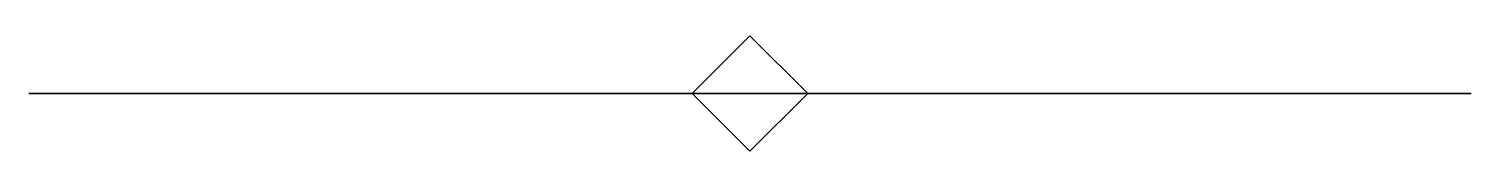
# Model space of a CAD drawing. Extents: x -1 to 1, y -0.08 to 0.08.
import ezdxf

# ---------------------------------------------------------------- set-up
doc = ezdxf.new("R2010")
doc.units = 0
doc.layers.add('RADAR', color=1, linetype='CONTINUOUS')

msp = doc.modelspace()

# ---------------------------------------------------------------- linework, layer by layer
at = {"layer": 'RADAR'}
for points in [[(0, 0.08, 13.45), (-0.08, 0, 13.45), (-0.08, 0, 16.58), (0, 0.08, 16.58)], [(0.08, 0, 13.45), (0, 0.08, 13.45), (0, 0.08, 16.58), (0.08, 0, 16.58)], [(1, 0, 14.36), (1, 0, 16.51), (-1, 0, 16.51), (-1, 0, 14.36)], [(-1, 0, 14.36), (-1, 0, 16.51), (1, 0, 16.51), (1, 0, 14.36)], [(-0.08, 0, 13.45), (0, -0.08, 13.45), (0, -0.08, 16.58), (-0.08, 0, 16.58)], [(0, -0.08, 13.45), (0.08, 0, 13.45), (0.08, 0, 16.58), (0, -0.08, 16.58)]]:
    msp.add_3dface(points, dxfattribs=at)

doc.saveas('drawing.dxf')
